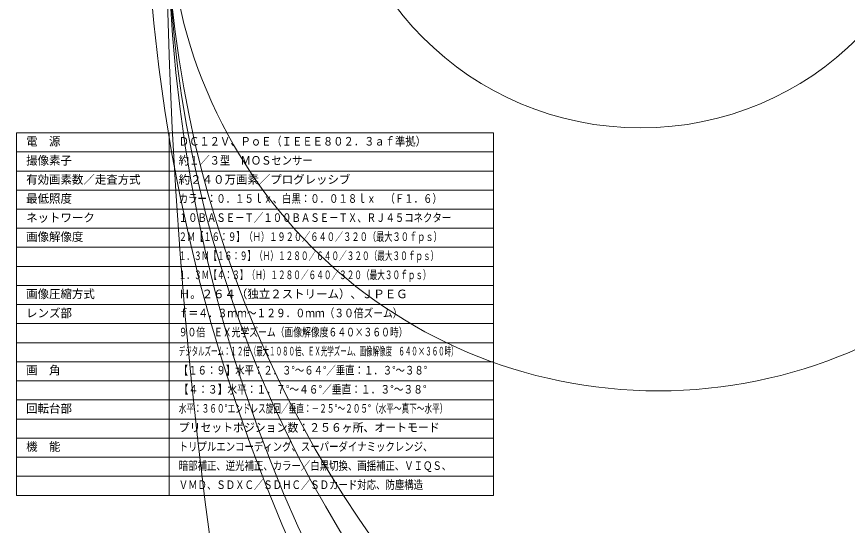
# Model space of a CAD drawing. Units: millimetres, scale not verified. Extents: x -135 to 2559, y -1245 to 1338.
# Drawn here: x -62.5 to 155.3, y -124.4 to 9 of the extents above; entities that cross this region are included whole.
import ezdxf
from ezdxf.enums import TextEntityAlignment as Align

# ---------------------------------------------------------------- set-up
doc = ezdxf.new("R2010")
doc.units = ezdxf.units.MM
doc.header["$LTSCALE"] = 0.125
doc.layers.add('0-1_WAKU', color=1, linetype='Continuous', lineweight=18)
doc.layers.add('0-4_GAIKEI', color=1, linetype='Continuous', lineweight=18)
doc.layers.add('0-2_MOJI1', color=7, linetype='Continuous')
doc.styles.add('ＭＳ ゴシック', font='')
doc.styles.get('ＭＳ ゴシック').set_extended_font_data('MS Gothic')

msp = doc.modelspace()

# ---------------------------------------------------------------- linework, layer by layer
at = {"layer": '0-1_WAKU', "color": 4}
for p, q in [((-62.5, -116.5), (-62.5, -21.5)), ((62.5, -21.5), (-62.5, -21.5)), ((-22.5, -116.5), (-22.5, -21.5)), ((62.5, -116.5), (62.5, -21.5)), ((-62.5, -116.5), (62.5, -116.5))]:
    msp.add_line(p, q, dxfattribs=at)
at = {"layer": '0-1_WAKU'}
for p, q in [((-62.5, -26.5), (62.5, -26.5)), ((-62.5, -31.5), (62.5, -31.5)), ((-62.5, -36.5), (62.5, -36.5)), ((-62.5, -41.5), (62.5, -41.5)), ((-62.5, -46.5), (62.5, -46.5)), ((-62.5, -51.5), (62.5, -51.5)), ((-62.5, -56.5), (62.5, -56.5)), ((-62.5, -61.5), (62.5, -61.5)), ((62.5, -66.5), (-62.5, -66.5)), ((62.5, -71.5), (-62.5, -71.5)), ((62.5, -76.5), (-62.5, -76.5)), ((-62.5, -81.5), (62.5, -81.5)), ((-62.5, -86.5), (62.5, -86.5)), ((-62.5, -91.5), (62.5, -91.5)), ((-62.5, -96.5), (62.5, -96.5)), ((-62.5, -101.5), (62.5, -101.5)), ((-62.5, -106.5), (62.5, -106.5)), ((-62.5, -111.5), (62.5, -111.5))]:
    msp.add_line(p, q, dxfattribs=at)
at = {"layer": '0-4_GAIKEI'}
for centre, radius in [((1267.9306, 46.1811), 1291.3406), ((428.5668, 54.0038), 457.5012), ((361.8109, 33.6764), 384.5375), ((288.6467, 35.6856), 311.4875), ((271.8894, 42.5574), 295.1969), ((105.7254, 39.2787), 128.3908), ((101.0818, 60.452), 80.6518)]:
    msp.add_circle(centre, radius, dxfattribs=at)
at = {"layer": '0-4_GAIKEI', "color": 7}
msp.add_circle((271.8894, 42.5574), 295.1969, dxfattribs=at)

# ---------------------------------------------------------------- texts
at = {"layer": '0-2_MOJI1', "style": 'ＭＳ ゴシック'}
for s, p in [('電\u3000源', (-60, -25.5)), ('撮像素子', (-60, -30.5)), ('有効画素数／走査方式', (-60, -35.5)), ('約２４０万画素／プログレッシブ', (-20, -35.5)), ('最低照度', (-60, -40.5)), ('ネットワーク', (-60, -45.5)), ('画像解像度', (-60, -50.5)), ('画像圧縮方式', (-60, -65.5)), ('Ｈ。２６４（独立２ストリーム）、ＪＰＥＧ', (-20, -65.5)), ('レンズ部', (-60, -70.5)), ('画\u3000角', (-60, -85.5)), ('回転台部', (-60, -95.5)), ('機\u3000能', (-60, -105.5))]:
    msp.add_text(s, height=2.199, dxfattribs=at).set_placement(p, align=Align.BOTTOM_LEFT)
for s, width, p in [('ＤＣ１２Ｖ、ＰｏＥ（ＩＥＥＥ８０２．３ａｆ準拠）', 0.9, (-20, -25.5)), ('約１／３型\u3000ＭＯＳセンサー', 0.9, (-20, -30.5)), ('カラー：０．１５ｌｘ、白黒：０．０１８ｌｘ\u3000（Ｆ１．６）', 0.8, (-20, -40.5)), ('１０ＢＡＳＥ－Ｔ／１００ＢＡＳＥ－ＴＸ、ＲＪ４５コネクター', 0.8, (-20, -45.5)), ('２Ｍ【１６：９】（Ｈ）１９２０／６４０／３２０（最大３０ｆｐｓ）', 0.7, (-20, -50.5)), ('１．３Ｍ【１６：９】（Ｈ）１２８０／６４０／３２０（最大３０ｆｐｓ）', 0.65, (-20, -55.5)), ('１．３Ｍ【４：３】（Ｈ）１２８０／６４０／３２０（最大３０ｆｐｓ）', 0.65, (-20, -60.5)), ('ｆ＝４．３ｍｍ～１２９．０ｍｍ（３０倍ズーム）', 0.85, (-20, -70.5)), ('９０倍\u3000ＥＸ光学ズーム（画像解像度６４０×３６０時）', 0.75, (-20, -75.5)), ('デジタルズーム：１２倍（最大１０８０倍、ＥＸ光学ズーム、画像解像度\u3000６４０×３６０時）', 0.55, (-20, -80.5)), ('【１６：９】水平：２．３°～６４°／垂直：１．３°～３８°', 0.8, (-20, -85.5)), ('【４：３】水平：１．７°～４６°／垂直：１．３°～３８°', 0.85, (-20, -90.5)), ('水平：３６０°エンドレス旋回／垂直：－２５°～２０５°（水平～真下～水平）', 0.65, (-20, -95.5)), ('プリセットポジション数：２５６ヶ所、オートモード', 0.95, (-20, -100.5)), ('トリプルエンコーディング、スーパーダイナミックレンジ、', 0.8, (-20, -105.5)), ('暗部補正、逆光補正、カラー／白黒切換、画揺補正、ＶＩＱＳ、', 0.8, (-20, -110.5)), ('ＶＭＤ、ＳＤＸＣ／ＳＤＨＣ／ＳＤカード対応、防塵構造', 0.8, (-20, -115.5))]:
    msp.add_text(s, height=2.199, dxfattribs=dict(at, width=width)).set_placement(p, align=Align.BOTTOM_LEFT)

doc.saveas('drawing.dxf')
